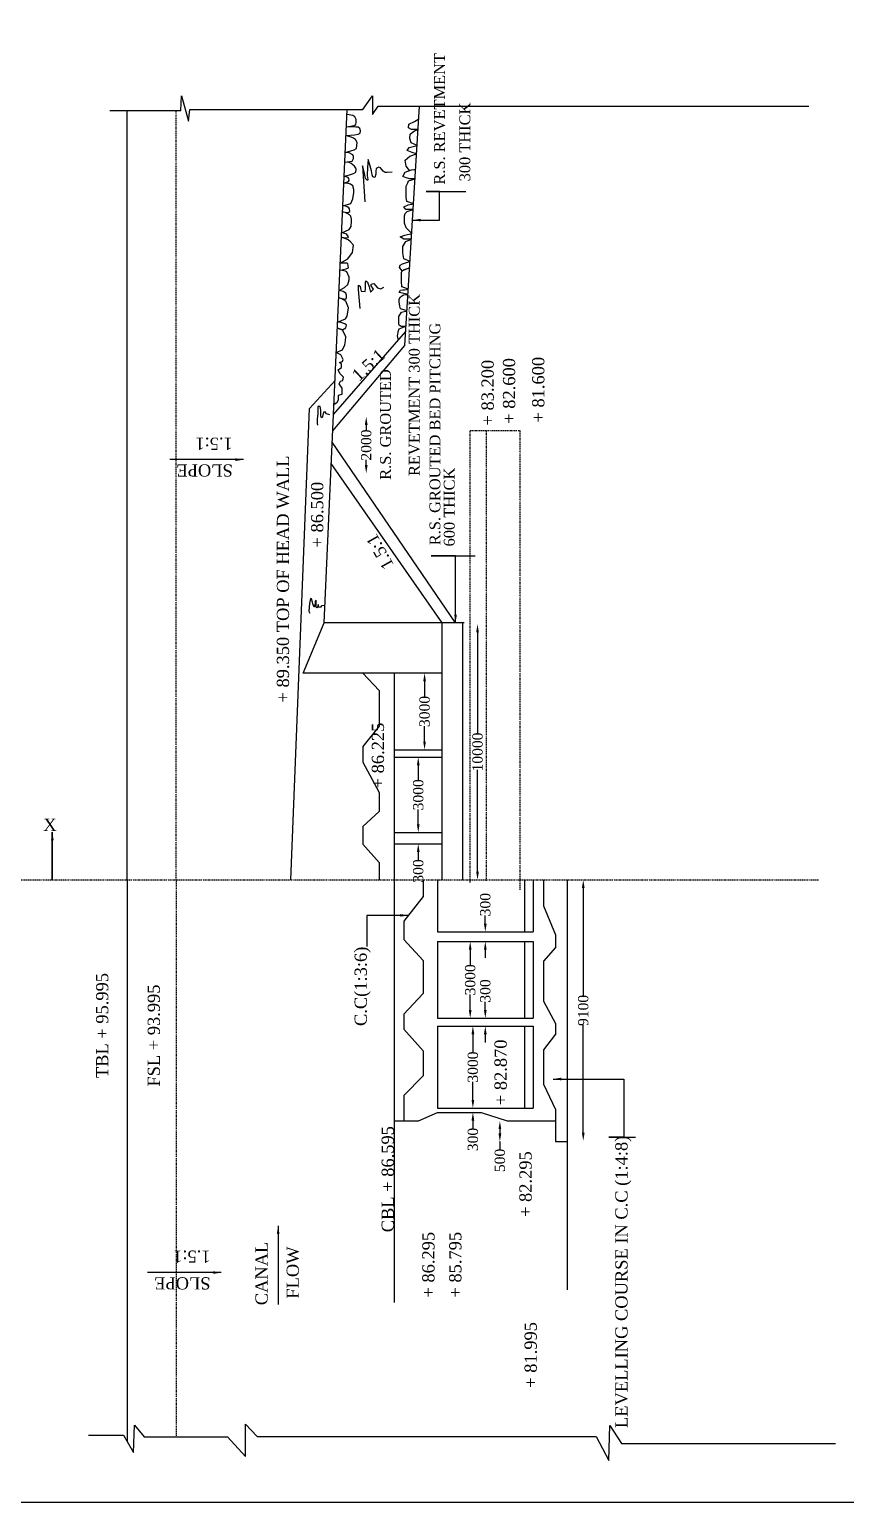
# Model space of a CAD drawing. Header units: millimetres. Extents: x -109570 to 247657, y -246061 to 92299.
# Drawn here: x 129637 to 159718, y 4151 to 58470 of the extents above; entities that cross this region are included whole.
import ezdxf

# ---------------------------------------------------------------- set-up
doc = ezdxf.new("R2010")
doc.units = ezdxf.units.MM
doc.header["$MEASUREMENT"] = 0
doc.header["$PDMODE"] = 33
doc.header["$PDSIZE"] = 500
doc.linetypes.add('ACAD_ISO03W100', pattern=[30, 12, -18])
for name, color, linetype in [('DIM', 5, 'Continuous'), ('DOT LINE', 3, 'ACAD_ISO03W100'), ('DWG. LINE', 1, 'Continuous'), ('HATCH', 2, 'Continuous'), ('TEXT', 7, 'Continuous'), ('TITLE', 7, 'Continuous')]:
    doc.layers.add(name, color=color, linetype=linetype)
doc.styles.get("Standard").update_dxf_attribs({"font": 'TIMES.TTF', "height": 380})
doc.dimstyles.get("Standard").update_dxf_attribs({"dimtxt": 380, "dimasz": 300, "dimexe": 0.18, "dimexo": 0.0625, "dimgap": 0.09, "dimtad": 0, "dimdec": 0, "dimzin": 0, "dimdsep": 46, "dimtxsty": 'Standard', "dimcen": 0.09, "dimse1": 1, "dimse2": 1, "dimclrd": 5, "dimclre": 5, "dimclrt": 4, "dimadec": 0, "dimazin": 0, "dimtfac": 1, "dimtdec": 0, "dimtofl": 0, "dimtmove": 0, "dimatfit": 3, "dimfxl": 1, "dimtolj": 1, "dimtzin": 0, "dimarcsym": 0})

# ---------------------------------------------------------------- blocks, each defined once
blk = doc.blocks.new('*D101')
at = {"layer": 'Defpoints', "color": 0}
for p in [(149026, 18224), (146977, 17463), (149026, 17463)]:
    blk.add_point(p, dxfattribs=at)
at = {"layer": 'DIM', "color": 5, "lineweight": -2}
for p, q in [((146977, 17924), (146977, 17763)), ((146977, 17463), (146977, 17163))]:
    blk.add_line(p, q, dxfattribs=at)
at = {"layer": 'DIM', "color": 5}
for points in [[(146927, 17924), (147027, 17924), (146977, 18224)], [(146927, 17763), (147027, 17763), (146977, 17463)]]:
    blk.add_solid(points, dxfattribs=at)
at = {"layer": 'DIM', "color": 4, "insert": (146977, 16766), "char_height": 380, "attachment_point": 5, "rotation": 90}
blk.add_mtext('\\A1;500', dxfattribs=at)
blk = doc.blocks.new('*D102')
at = {"layer": 'Defpoints', "color": 0}
for p in [(145971, 18699), (145982, 18538), (145982, 18538)]:
    blk.add_point(p, dxfattribs=at)
at = {"layer": 'DIM', "color": 5, "lineweight": -2}
for p, q in [((145982, 18999), (145982, 19299)), ((145982, 18238), (145982, 17938))]:
    blk.add_line(p, q, dxfattribs=at)
at = {"layer": 'DIM', "color": 5}
for points in [[(145932, 18999), (146032, 18999), (145982, 18699)], [(145932, 18238), (146032, 18238), (145982, 18538)]]:
    blk.add_solid(points, dxfattribs=at)
at = {"layer": 'DIM', "color": 4, "insert": (145982, 17538), "char_height": 380, "attachment_point": 5, "rotation": 90}
blk.add_mtext('\\A1;300', dxfattribs=at)
blk = doc.blocks.new('*D103')
at = {"layer": 'Defpoints', "color": 0}
for p in [(145960, 21720), (145982, 21720), (145982, 18699)]:
    blk.add_point(p, dxfattribs=at)
at = {"layer": 'DIM', "color": 5, "lineweight": -2}
for p, q in [((145982, 21420), (145982, 20749)), ((145982, 18999), (145982, 19670))]:
    blk.add_line(p, q, dxfattribs=at)
at = {"layer": 'DIM', "color": 5}
for points in [[(145932, 21420), (146032, 21420), (145982, 21720)], [(145932, 18999), (146032, 18999), (145982, 18699)]]:
    blk.add_solid(points, dxfattribs=at)
at = {"layer": 'DIM', "color": 4, "insert": (145982, 20209), "char_height": 380, "attachment_point": 5, "rotation": 90}
blk.add_mtext('\\A1;3000', dxfattribs=at)
blk = doc.blocks.new('*D104')
at = {"layer": 'Defpoints', "color": 0}
for p in [(146440, 22015), (146440, 22015), (146440, 21720)]:
    blk.add_point(p, dxfattribs=at)
at = {"layer": 'DIM', "color": 5, "lineweight": -2}
for p, q in [((146440, 22315), (146440, 22615)), ((146440, 21420), (146440, 21120))]:
    blk.add_line(p, q, dxfattribs=at)
at = {"layer": 'DIM', "color": 5}
for points in [[(146390, 22315), (146490, 22315), (146440, 22015)], [(146390, 21420), (146490, 21420), (146440, 21720)]]:
    blk.add_solid(points, dxfattribs=at)
at = {"layer": 'DIM', "color": 4, "insert": (146440, 23014), "char_height": 380, "attachment_point": 5, "rotation": 90}
blk.add_mtext('\\A1;300', dxfattribs=at)
blk = doc.blocks.new('*D105')
at = {"layer": 'Defpoints', "color": 0}
for p in [(145883, 24837), (145883, 24837), (145905, 22015)]:
    blk.add_point(p, dxfattribs=at)
at = {"layer": 'DIM', "color": 5, "lineweight": -2}
for p, q in [((145883, 24537), (145883, 23966)), ((145883, 22315), (145883, 22886))]:
    blk.add_line(p, q, dxfattribs=at)
at = {"layer": 'DIM', "color": 5}
for points in [[(145833, 24537), (145933, 24537), (145883, 24837)], [(145833, 22315), (145933, 22315), (145883, 22015)]]:
    blk.add_solid(points, dxfattribs=at)
at = {"layer": 'DIM', "color": 4, "insert": (145883, 23426), "char_height": 380, "attachment_point": 5, "rotation": 90}
blk.add_mtext('\\A1;3000', dxfattribs=at)
blk = doc.blocks.new('*D106')
at = {"layer": 'Defpoints', "color": 0}
for p in [(146440, 25198), (146440, 25198), (146440, 24837)]:
    blk.add_point(p, dxfattribs=at)
at = {"layer": 'DIM', "color": 5, "lineweight": -2}
for p, q in [((146440, 25498), (146440, 25798)), ((146440, 24537), (146440, 24237))]:
    blk.add_line(p, q, dxfattribs=at)
at = {"layer": 'DIM', "color": 5}
for points in [[(146390, 25498), (146490, 25498), (146440, 25198)], [(146390, 24537), (146490, 24537), (146440, 24837)]]:
    blk.add_solid(points, dxfattribs=at)
at = {"layer": 'DIM', "color": 4, "insert": (146440, 26197), "char_height": 380, "attachment_point": 5, "rotation": 90}
blk.add_mtext('\\A1;300', dxfattribs=at)
blk = doc.blocks.new('*D107')
at = {"layer": 'Defpoints', "color": 0}
for p in [(150033, 27110), (150050, 27110), (149820, 17484)]:
    blk.add_point(p, dxfattribs=at)
at = {"layer": 'DIM', "color": 5, "lineweight": -2}
for p, q in [((150050, 26810), (150050, 22837)), ((150050, 17784), (150050, 21757))]:
    blk.add_line(p, q, dxfattribs=at)
at = {"layer": 'DIM', "color": 5}
for points in [[(150000, 26810), (150100, 26810), (150050, 27110)], [(150000, 17784), (150100, 17784), (150050, 17484)]]:
    blk.add_solid(points, dxfattribs=at)
at = {"layer": 'DIM', "color": 4, "insert": (150050, 22297), "char_height": 380, "attachment_point": 5, "rotation": 90}
blk.add_mtext('\\A1;9100', dxfattribs=at)
blk = doc.blocks.new('*D108')
at = {"layer": 'Defpoints', "color": 0}
for p in [(143968, 28858), (143968, 28439), (143968, 28439)]:
    blk.add_point(p, dxfattribs=at)
at = {"layer": 'DIM', "color": 5, "lineweight": -2}
for p, q in [((143968, 29158), (143968, 29458)), ((143968, 28139), (143968, 27839))]:
    blk.add_line(p, q, dxfattribs=at)
at = {"layer": 'DIM', "color": 5}
for points in [[(143918, 29158), (144018, 29158), (143968, 28858)], [(143918, 28139), (144018, 28139), (143968, 28439)]]:
    blk.add_solid(points, dxfattribs=at)
at = {"layer": 'DIM', "color": 4, "insert": (143968, 27440), "char_height": 380, "attachment_point": 5, "rotation": 90}
blk.add_mtext('\\A1;300', dxfattribs=at)
blk = doc.blocks.new('*D109')
at = {"layer": 'Defpoints', "color": 0}
for p in [(143968, 31637), (143968, 31637), (143968, 28858)]:
    blk.add_point(p, dxfattribs=at)
at = {"layer": 'DIM', "color": 5, "lineweight": -2}
for p, q in [((143968, 31337), (143968, 30788)), ((143968, 29158), (143968, 29708))]:
    blk.add_line(p, q, dxfattribs=at)
at = {"layer": 'DIM', "color": 5}
for points in [[(143918, 31337), (144018, 31337), (143968, 31637)], [(143918, 29158), (144018, 29158), (143968, 28858)]]:
    blk.add_solid(points, dxfattribs=at)
at = {"layer": 'DIM', "color": 4, "insert": (143968, 30248), "char_height": 380, "attachment_point": 5, "rotation": 90}
blk.add_mtext('\\A1;3000', dxfattribs=at)
blk = doc.blocks.new('*D110')
at = {"layer": 'Defpoints', "color": 0}
for p in [(144201, 34731), (144258, 34731), (144229, 31912)]:
    blk.add_point(p, dxfattribs=at)
at = {"layer": 'DIM', "color": 5, "lineweight": -2}
for p, q in [((144201, 34431), (144201, 33862)), ((144201, 32212), (144201, 32782))]:
    blk.add_line(p, q, dxfattribs=at)
at = {"layer": 'DIM', "color": 5}
for points in [[(144151, 34431), (144251, 34431), (144201, 34731)], [(144151, 32212), (144251, 32212), (144201, 31912)]]:
    blk.add_solid(points, dxfattribs=at)
at = {"layer": 'DIM', "color": 4, "insert": (144201, 33322), "char_height": 380, "attachment_point": 5, "rotation": 90}
blk.add_mtext('\\A1;3000', dxfattribs=at)
blk = doc.blocks.new('*D111')
at = {"layer": 'Defpoints', "color": 0}
for p in [(145880, 36543), (146153, 36543), (145880, 27110)]:
    blk.add_point(p, dxfattribs=at)
at = {"layer": 'DIM', "color": 5, "lineweight": -2}
for p, q in [((146153, 36243), (146153, 32485)), ((146153, 27410), (146153, 31168))]:
    blk.add_line(p, q, dxfattribs=at)
at = {"layer": 'DIM', "color": 5}
for points in [[(146103, 36243), (146203, 36243), (146153, 36543)], [(146103, 27410), (146203, 27410), (146153, 27110)]]:
    blk.add_solid(points, dxfattribs=at)
at = {"layer": 'DIM', "color": 4, "insert": (146153, 31827), "char_height": 380, "attachment_point": 5, "rotation": 90}
blk.add_mtext('\\A1;10000', dxfattribs=at)
blk = doc.blocks.new('*D112')
at = {"layer": 'Defpoints', "color": 0}
for p in [(142000, 44186), (142050, 44186), (142000, 42105)]:
    blk.add_point(p, dxfattribs=at)
at = {"layer": 'DIM', "color": 5, "lineweight": -2}
for p, q in [((142050, 43886), (142050, 43690)), ((142050, 42405), (142050, 42600))]:
    blk.add_line(p, q, dxfattribs=at)
at = {"layer": 'DIM', "color": 5}
for points in [[(142000, 43886), (142100, 43886), (142050, 44186)], [(142000, 42405), (142100, 42405), (142050, 42105)]]:
    blk.add_solid(points, dxfattribs=at)
at = {"layer": 'DIM', "color": 4, "insert": (142050, 43145), "char_height": 380, "attachment_point": 5, "rotation": 90}
blk.add_mtext('\\A1;2000', dxfattribs=at)

msp = doc.modelspace()

# ---------------------------------------------------------------- linework, layer by layer
at = {"layer": 'DIM'}
msp.add_line((130479.4, 27110.2), (130479.4, 28870.9), dxfattribs=at)
for points in [[(144748.2, 52498.5), (144258.5, 52498.5), (145727.6, 52498.5)], [(145342.6, 39061.3), (144438, 39061.3), (146071.9, 39061.3)], [(151540, 17621.1), (150992.2, 17621.1), (151975.4, 17621.1)]]:
    msp.add_lwpolyline(points, dxfattribs=at)
at = {"layer": 'DOT LINE'}
for points in [[(135049.8, 27110.2), (135049.8, 55482.1)], [(145880.3, 27009.8), (145880.3, 43681.9)], [(145880.3, 43681.9), (147723.1, 43681.9)], [(146483.4, 27076.7), (146483.4, 43681.9)], [(147723.1, 26742.1), (147723.1, 43681.9)], [(10188.9, 27110.2), (158729.7, 27110.2)], [(135049.8, 27110.2), (135049.8, 6569.2)]]:
    msp.add_lwpolyline(points, dxfattribs=at)
at = {"layer": 'DWG. LINE'}
for points in [[(132604.7, 55482.1), (135212.1, 55482.1), (135244.5, 56026), (135495.7, 55087.1), (135552.4, 55524.2), (141927.2, 55524.2), (142275.7, 56025.7), (142275.7, 55337.8), (142486.4, 55645.3), (158369.1, 55645.3)], [(133239.4, 27110.2), (133239.4, 55482.1)], [(140497.4, 36588.7), (141350.9, 55524.2)], [(140816.7, 43672.6), (143478.7, 46813.8), (144015.2, 55645.3)], [(140843.9, 44275.8), (143509.9, 47328.3)], [(139955.5, 44496.6), (140900.4, 45528.9)], [(139274.2, 27110.2), (139955.5, 44496.6)], [(145342.6, 36588.7), (140798, 43257.1)], [(144850.8, 36588.7), (140762.4, 42467.8)], [(144850.8, 34731.4), (139727.1, 34731.4), (140497.4, 36588.7)], [(145658.2, 36588.7), (140497.4, 36588.7)], [(144850.8, 27110.2), (144850.8, 36588.7)], [(145612.2, 27110.2), (145612.2, 36588.7)], [(141928.6, 34731.4), (142531.4, 34099.4), (142531.4, 32777.3), (141928.6, 32028.3), (141928.6, 31452.3), (142531.4, 30336.9), (142531.4, 29627.6), (141928.6, 29077.8), (141928.6, 28423.3), (142531.4, 27755.7), (142531.4, 27110.2)], [(143084.9, 34731.4), (143084.9, 27110.2)], [(143084.9, 31912.2), (144850.8, 31912.2)], [(143084.9, 31637.3), (144850.8, 31637.3)], [(143084.9, 28858.2), (144850.8, 28858.2)], [(143084.9, 28439.3), (144850.8, 28439.3)], [(133239.4, 27110.2), (133239.4, 6398.4)], [(143084.9, 27110.2), (143084.9, 11525.4)], [(144152.1, 27110.2), (144152.1, 26497.9), (143439.5, 25594.2), (143439.5, 24913.1), (144152.1, 24135.2), (144152.1, 22919), (143439.5, 22160.2), (143439.5, 21609.1), (144152.1, 20811.7), (144152.1, 19885.9), (143439.5, 19155.9), (143439.5, 18223.9)], [(144681.8, 27110.2), (144681.8, 25197.9)], [(147884.8, 27110.2), (147884.8, 25197.9)], [(148199, 27110.2), (148199, 25197.9)], [(148583.1, 27110.2), (148583.1, 26153.5), (149026.1, 25087.5), (149026.1, 24614.9), (148583.1, 24112), (148583.1, 22638.3), (149026.1, 21813.7), (149026.1, 21421.5), (148583.1, 20845), (148583.1, 19575), (149026.1, 18649.8), (149026.1, 17463.2), (149457.5, 17463.2)], [(149457.5, 27110.2), (149457.5, 11992.6)], [(144681.8, 25197.9), (148199, 25197.9)], [(144681.8, 24837.2), (148199, 24837.2)], [(144681.8, 24837.2), (144681.8, 22015)], [(147884.8, 24837.2), (147884.8, 22015)], [(148199, 24837.2), (148199, 22015)], [(144681.8, 22015), (148199, 22015)], [(144681.8, 21719.8), (148199, 21719.8)], [(144681.8, 21719.8), (144681.8, 18698.9)], [(147884.8, 21719.8), (147884.8, 18698.9)], [(148199, 21719.8), (148199, 18698.9)], [(143084.9, 18223.9), (143979.5, 18223.9), (144681.8, 18537.9), (146290.8, 18537.9), (147247.2, 18223.9), (149026.1, 18223.9)], [(144681.8, 18698.9), (148199, 18698.9)], [(131807.7, 6634.2), (133101.8, 6634.2), (133470.6, 6002.3), (133509.7, 6999.2), (133862, 6569.2), (136934.4, 6569.2), (137599.7, 5846), (137599.7, 7038.3), (138030.2, 6588.7), (150525.3, 6588.7), (150994.9, 5706.4), (151034.1, 6996.4), (151464.6, 6331.9), (159351, 6331.9)]]:
    msp.add_lwpolyline(points, dxfattribs=at)
at = {"layer": 'HATCH'}
for points in [[(140860.4, 44642.8), (140981.1, 44722.3), (141027.2, 44808.5), (141033, 44981.1), (141159.7, 45027.1), (141165.4, 45113.4), (141159.7, 45239.9), (141050.2, 45406.7), (141102.1, 45504.5), (141182.7, 45527.5), (141182.7, 45527.5), (141211.5, 45654.1), (141211.5, 45654.1), (141079, 45780.6), (141079, 45780.6), (141015.7, 45924.4), (141015.7, 45924.4), (141136.6, 45999.2), (141136.6, 45999.2), (141136.6, 46131.5), (141061.8, 46183.2), (141171.2, 46223.5), (141200, 46298.3), (141119.3, 46470.8), (140946.8, 46558.9), (141177.2, 46653.1), (141177.2, 46653.1), (141257.9, 46837.2), (141286.6, 46986.7), (141292.4, 47136.3), (141177.2, 47389.3), (140987.2, 47454.2), (141171.6, 47391.3), (141298.2, 47469.9), (141298.2, 47469.9), (141327, 47567.6), (141263.6, 47619.4), (141085.1, 47671.2), (140997, 47671.5), (141281, 47799.3), (141344.3, 47902.8), (141396.1, 48207.7), (141304, 48455), (141125.5, 48547), (141037.7, 48575.8), (141303.4, 48518.6), (141326, 48583.6), (141326, 48677), (141297.7, 48742), (141204.2, 48804.3), (141204.2, 48804.3), (141049.8, 48844.8), (141252.4, 48960.5), (141371.3, 49070.9), (141419.5, 49234.9), (141419.5, 49336.7), (141337.3, 49529.1), (141286.4, 49560.2), (141167.4, 49582.8), (141083.5, 49591.5), (141309, 49643.4), (141396.8, 49685.8), (141374.2, 49824.4), (141334.5, 49849.9), (141266.5, 49849.9), (141095.2, 49850.4), (141373.6, 50012.2), (141540.2, 50243.6), (141576.4, 50511.2), (141576.4, 50511.2), (141475, 50641.3), (141388.1, 50706.4), (141138.6, 50815), (141324.4, 50791.4), (141379.4, 50801.4), (141391.8, 50828.8), (141391.8, 50828.8), (141331.9, 50913.6), (141299.5, 50931.1), (141145.9, 50976.4), (141421.3, 51097), (141489.2, 51208.7), (141505.2, 51412.1), (141505.2, 51471.9), (141481.2, 51579.6), (141429.3, 51639.4), (141353.5, 51683.3), (141277.6, 51719.1), (141180.7, 51748.7), (141389.5, 51724.7), (141444.4, 51752.2), (141428.7, 51852.2), (141407.1, 51887.5), (141342.3, 51934.6), (141291.3, 51954.2), (141190.7, 51970.3), (141478.3, 52052.9), (141558.6, 52223.4), (141588.7, 52454.1), (141588.7, 52574.4), (141553.6, 52704.8), (141468.2, 52764.9), (141347.8, 52805), (141228.3, 52804.3), (141400.9, 52858.3), (141421.7, 52898.1), (141406.1, 52979.3), (141390.5, 53005.3), (141239.9, 53061.3), (141427.5, 53108.7), (141585.3, 53158.5), (141665.6, 53211), (141676.6, 53316.1), (141665.6, 53352), (141613, 53432.2), (141493.9, 53526.2), (141419.2, 53559.4), (141263.2, 53579.1), (141530, 53613), (141557.6, 53657.2), (141577, 53709.8), (141579.8, 53784.4), (141554.9, 53850.8), (141397.1, 53928.2), (141350, 53931), (141279.2, 53934.3), (141602, 54025.9), (141687.8, 54078.4), (141712.8, 54305.1), (141654.6, 54407.4), (141579.9, 54465.5), (141494.1, 54501.4), (141366.7, 54540.1), (141307.4, 54560), (141615.9, 54585.4), (141757.1, 54604.8), (141829, 54649), (141840.1, 54731.9), (141818, 54812.1), (141754.3, 54864.7), (141665.7, 54870.2), (141321.8, 54878.4), (141602, 54928.3), (141671.2, 54961.4), (141682.3, 55033.3), (141679.6, 55155), (141624.2, 55243.4), (141557.8, 55293.2), (141342.3, 55332.9)], [(143237.5, 47016.5), (143207.5, 47169.5), (143234.4, 47364.3), (143268, 47428.2), (143442.9, 47508.8), (143521.1, 47512.3), (143338.7, 47515.5), (143268, 47562.5), (143251.2, 47612.9), (143251.2, 47885.1), (143348.8, 48049.7), (143556.2, 48090.2), (143318.6, 48169.3), (143288.3, 48266.8), (143264.7, 48421.3), (143268.1, 48525.4), (143315.2, 48609.4), (143382.5, 48659.8), (143439.6, 48686.7), (143593.2, 48699.8), (143382.5, 48743.8), (143268.1, 48770.7), (143268.1, 48770.7), (143308.5, 48861.4), (143395.9, 48864.7), (143463.2, 48871.4), (143605, 48892.9), (143360.8, 48985), (143344.7, 49178.4), (143344.7, 49511.4), (143371.6, 49570.5), (143452.2, 49618.8), (143652.7, 49678.2), (143377.8, 49574.3), (143280.1, 49688.7), (143296.3, 49780), (143387.7, 49828.3), (143532.9, 49876.7), (143666.8, 49911), (143430.7, 50007.7), (143403.8, 50233.3), (143403.8, 50464.3), (143511.4, 50646.9), (143717.2, 50740.6), (143436.1, 50732.9), (143307, 50818.8), (143479.1, 50883.3), (143729.4, 50940.9), (143527.5, 51154.3), (143457.6, 51331.6), (143457.6, 51594.8), (143484.5, 51686.1), (143565.2, 51755.9), (143565.2, 51755.9), (143783.7, 51834.4), (143506.1, 51834.4), (143506.1, 51834.4), (143436.2, 51929.3), (143436.2, 51929.3), (143592.1, 52004.5), (143795.8, 52033.8), (143549.1, 52122.7), (143522.2, 52283.8), (143522.2, 52686.7), (143586.7, 52812.4), (143613.6, 52887.6), (143852.1, 52961.1), (143662, 52961.1), (143516.8, 52995), (143403.9, 53048.7), (143484.6, 53209.9), (143715.8, 53295.8), (143873, 53304.9), (143647.8, 53270.5), (143522.2, 53424.8), (143489.9, 53645), (143656.7, 53800.8), (143907.9, 53878.2), (143742.7, 53935), (143565.2, 54004.9), (143635.1, 54112.3), (143828.7, 54166), (143927.2, 54196.2), (143705.2, 54291.2), (143651.4, 54446.9), (143667.6, 54602.7), (143742.8, 54667.2), (143823.5, 54726.3), (143962.9, 54785), (143721.3, 54785.3), (143613.8, 54839.1), (143619.2, 54973.3), (143834.3, 55070), (143986.5, 55172)], [(143006, 53209.6), (142826.5, 53195.6), (142742.5, 53200.2), (142670.3, 53246.8), (142630.6, 53307.4), (142581.6, 53367.9), (142518.7, 53391.2), (142416.1, 53337.7), (142399.8, 53239.8), (142399.8, 53135), (142362.4, 53009.3), (142362.4, 53009.3), (142299.5, 53030.2), (142266.8, 53111.7), (142250.5, 53251.5), (142173.6, 53519.3), (142126.9, 53670.7), (142092, 53388.9), (142085, 53079.1), (142115.3, 52934.7), (142096.6, 52904.4), (142024.3, 52976.6), (141982.4, 53160.6), (141907.7, 53435.5), (142001.7, 52118.8)], [(141826.5, 48179.7), (141768.9, 48883.3), (141768.9, 49040.7), (141829.1, 49008.3), (141843, 48920.3), (141866.2, 48818.5), (141866.2, 48818.5), (142009.9, 48809.2), (142028.4, 48906.4), (142028.4, 48999), (142028.4, 49137.9), (142037.7, 49198.1), (142097.9, 49151.8), (142162.8, 48975.9), (142204.5, 48776.8), (142204.5, 48776.8), (142315.8, 48897.2), (142237, 49022.2), (142237, 49077.7), (142325, 49105.5), (142394.6, 49031.4), (142464.1, 48943.5), (142593.9, 48901.8), (142705.1, 48962)], [(140712.1, 44263.6), (140591.8, 44295.2), (140563.5, 44335.2), (140530.5, 44365.9), (140476.2, 44358.8), (140476.2, 44358.8), (140433.8, 44198.7), (140433.8, 44168.1), (140405.5, 44146.9), (140405.5, 44146.9), (140381.9, 44222.2), (140381.9, 44316.4), (140381.9, 44427.1), (140356, 44561.3), (140271.1, 44568.4), (140266.4, 44450.6), (140266.4, 44299.9), (140242.8, 44111.5), (140242.8, 43944.4), (140252.3, 43880.8)], [(140507.2, 37226.2), (140416.7, 37221.3), (140389.2, 37208.4), (140360.1, 37161.6), (140332.6, 37155.2), (140292.2, 37205.2), (140292.2, 37263.3), (140263.2, 37235.9), (140251.8, 37161.6), (140232.4, 37139), (140205, 37161.6), (140205, 37208.4), (140205, 37289.1), (140205, 37365), (140205, 37424.7), (140171, 37384.4), (140164.6, 37290.8), (140125.8, 37164.9), (140125.8, 37164.9), (140083.8, 37292.4), (140067.6, 37350.5), (140032.1, 37479.6), (139994.9, 37490.9), (139964.2, 37298.8), (139940, 37018), (139967.4, 36942.1)]]:
    msp.add_lwpolyline(points, dxfattribs=at)
at = {"layer": 'TITLE', "lineweight": 30}
msp.add_lwpolyline([(1083.6, 92298.6), (247656.9, 92298.6), (247656.9, 4151.1), (1083.6, 4151.1)], close=True, dxfattribs=at)

# ---------------------------------------------------------------- texts
at = {"layer": 'DIM', "color": 4, "char_height": 250, "attachment_point": 5, "rotation": 90}
for insert in [(149439.7, 34009.3), (149784.6, 34009.3)]:
    msp.add_mtext('\\A1;  ', dxfattribs=dict(at, insert=insert))
at = {"layer": 'TEXT'}
for s, height, rotation, p in [('R.S. REVETMENT ', 400, 90, (144952.1, 52747.9)), ('300 THICK', 400, 90, (145884.9, 52869.5)), ('REVETMENT 300 THICK ', 400, 90, (144018.8, 42004.2)), ('R.S. GROUTED BED PITCHNG', 400, 90, (144782.5, 39451)), ('1.5:1', 450, 42.8801, (141777, 45465.1)), ('+ 83.200', 450, 90, (146749, 43864.5)), ('+ 82.600', 450, 90, (147539.7, 43930.3)), ('+ 81.600', 450, 90, (148615.9, 43974.1)), ('R.S. GROUTED', 400, 90, (142959.5, 41864.2)), ('1.5:1', 450, 180, (137130.9, 43415.6)), ('SLOPE', 450, 180, (137130.9, 42431.7)), ('+ 89.350 TOP OF HEAD WALL', 450, 90, (139204.6, 33650.9)), ('600 THICK', 400, 90, (145309.6, 39407.1)), ('+ 86.500', 450, 90, (140467.4, 39367.2)), ('1.5:1', 450, 119.32903, (143083.4, 38717.6)), ('+ 86.225', 450, 90, (142705.6, 30485.7)), ('C.C(1:3:6)', 450, 90, (142071, 21721.9)), ('TBL + 95.995', 450, 90, (132542.8, 19801.6)), ('FSL + 93.995', 450, 90, (134442.8, 19489.3)), ('+ 82.870', 450, 90, (147228.7, 18802.9)), ('CBL + 86.595', 450, 90, (143066.9, 14117.5)), ('LEVELLING COURSE IN C.C (1:4:8)', 450, 90, (151681.6, 6899.9)), ('+ 82.295', 450, 90, (148147.5, 14681.2)), ('CANAL', 450, 90, (138415.9, 11427.7)), ('FLOW', 450, 90, (139564.9, 11669.3)), ('+ 86.295', 450, 90, (144566.1, 11708.7)), ('+ 85.795', 450, 90, (145557.7, 11708.7)), ('1.5:1', 450, 180, (136311.2, 13440.7)), ('SLOPE', 450, 180, (136311.2, 12456.8)), ('+ 81.995', 450, 90, (148336.2, 8382.8))]:
    msp.add_text(s, height=height, rotation=rotation, dxfattribs=at).set_placement(p)
msp.add_text('X', height=450, dxfattribs=at).set_placement((130147, 28918))

# ---------------------------------------------------------------- dimensions: what is measured, and where the dimension line sits
at = {"layer": 'DIM'}
for base, p1, p2, text, picture, middle in [((142050.5, 44185.8), (142000.1, 42104.7), (142000.1, 44185.8), '2000', '*D112', (142050.5, 43145.3)), ((146153.5, 36543.1), (145880.3, 27110.2), (145880.3, 36543.1), '10000', '*D111', (146153.5, 31826.6)), ((144200.6, 34731.4), (144229.4, 31912.2), (144258.1, 34731.4), '3000', '*D110', (144200.6, 33321.8)), ((143967.8, 31637.3), (143967.8, 28858.2), (143967.8, 31637.3), '3000', '*D109', (143967.8, 30247.7)), ((143967.8, 28439.3), (143967.8, 28858.2), (143967.8, 28439.3), '300', '*D108', (143967.8, 27439.7)), ((146440.4, 25197.9), (146440.4, 24837.2), (146440.4, 25197.9), '300', '*D106', (146440.4, 26197.5)), ((150050.4, 27110.2), (149820.3, 17484.2), (150032.7, 27110.2), '9100', '*D107', (150050.4, 22297.2)), ((145883, 24837.2), (145905, 22015), (145883, 24837.2), '3000', '*D105', (145883, 23426.1)), ((145982.4, 21719.8), (145982.4, 18698.9), (145960.2, 21719.8), '3000', '*D103', (145982.4, 20209.3)), ((145982.4, 18537.9), (145971.3, 18698.9), (145982.4, 18537.9), '300', '*D102', (145982.4, 17538.3)), ((146977, 17463.2), (149026.1, 18223.9), (149026.1, 17463.2), '500', '*D101', (146977, 16765.7))]:
    dim = msp.add_linear_dim(base=base, p1=p1, p2=p2, angle=90, text=text, dimstyle='Standard', dxfattribs=at)
    dim.commit()
    dim.dimension.update_dxf_attribs({"geometry": picture, "text_midpoint": middle})
dim = msp.add_aligned_dim(p1=(146440.4, 21719.8), p2=(146440.4, 22015), distance=0, text='300', dimstyle='Standard', dxfattribs=at)
dim.commit()
dim.dimension.update_dxf_attribs({"geometry": '*D104', "text_midpoint": (146440.4, 23014.5)})

# ---------------------------------------------------------------- leaders
for points in [[(143759.7, 51439.5), (144748.2, 51439.5), (144748.2, 52498.5)], [(137528.9, 42606.5), (134809.1, 42606.5)], [(145342.6, 36588.7), (145342.6, 39061.3)], [(130479.4, 28870.9), (130479.4, 27110.2)], [(143603.8, 25802.6), (142070.9, 25802.6), (142070.9, 24654.4)], [(148941.4, 19767.7), (151540, 19767.7), (151540, 17621.1)], [(138803.6, 14354.3), (138803.6, 11454.9)], [(136709.2, 12631.6), (133989.3, 12631.6)]]:
    msp.add_leader(points, dimstyle='Standard', override={"dimgap": 0.09, "dimtad": 0}, dxfattribs=at)

doc.saveas('drawing.dxf')
